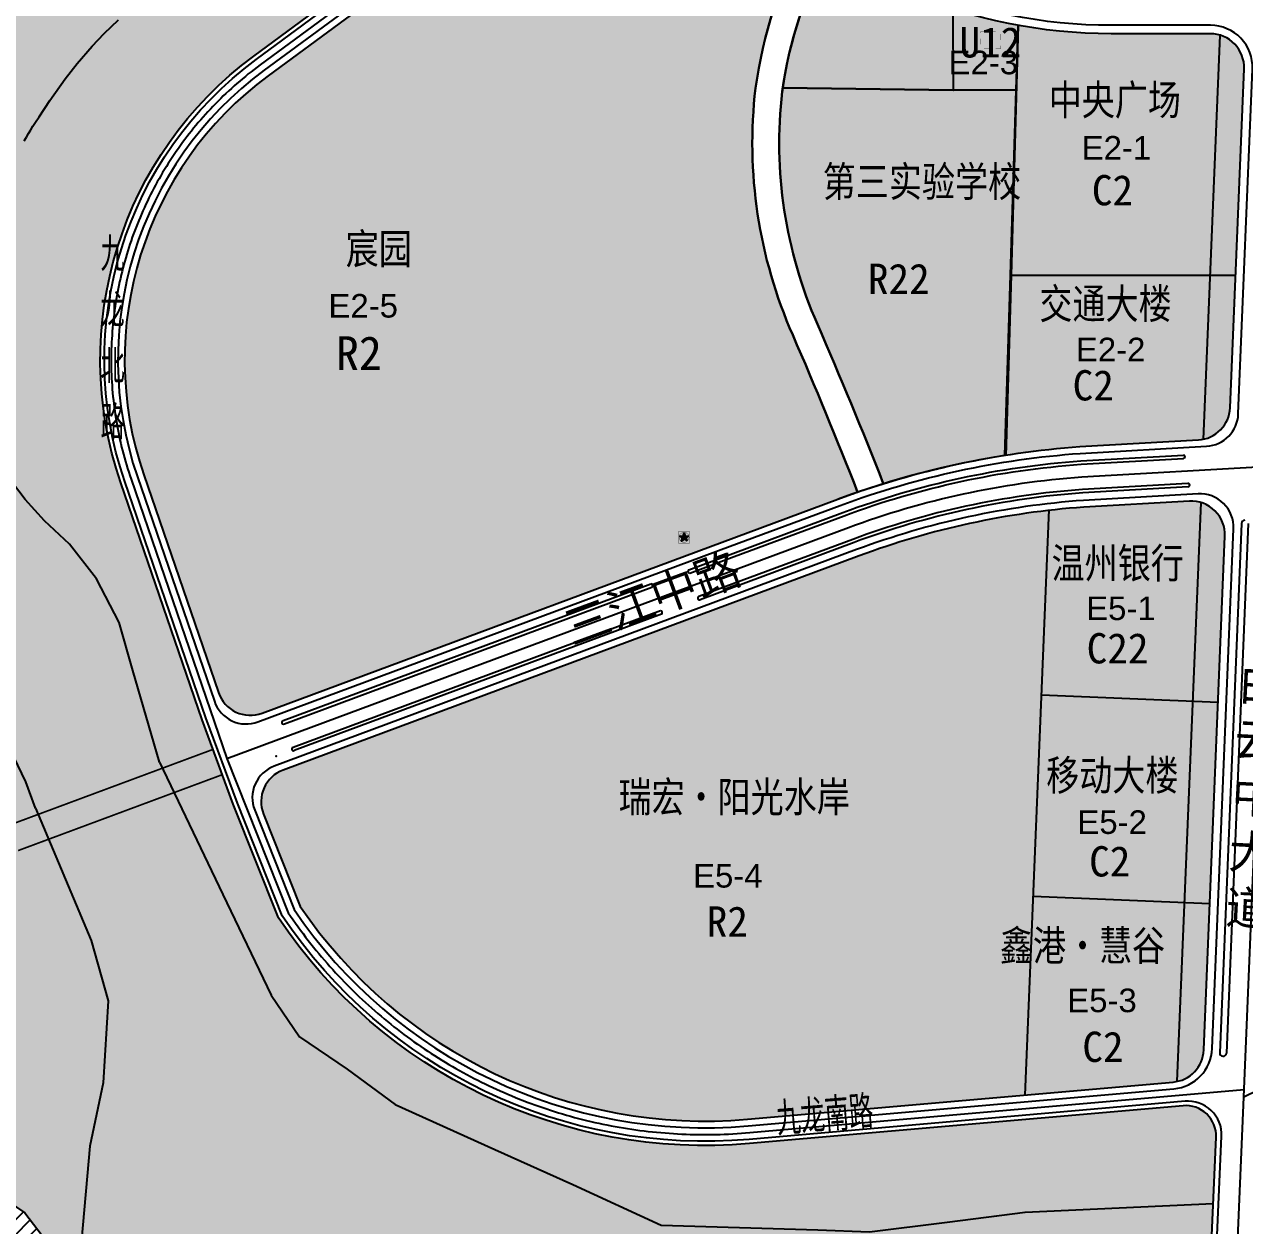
# Model space of a CAD drawing. Extents: x 2442 to 11417, y 1140 to 9206.
# Drawn here: x 7047 to 7772, y 5862 to 6576 of the extents above; entities that cross this region are included whole.
import ezdxf

# ---------------------------------------------------------------- set-up
doc = ezdxf.new("R2010")
doc.units = 0
doc.header["$LTSCALE"] = 1000
doc.header["$MEASUREMENT"] = 0
for name, pattern in [('ACAD_ISO02W100', [15, 12, -3]), ('CENTER', [50.800000000000004, 31.75, -6.35, 6.35, -6.35]), ('CENTER2', [28.575000000000003, 19.05, -3.175, 3.175, -3.175])]:
    doc.linetypes.add(name, pattern=pattern)
for name, color, linetype in [('0-保留内容', 80, 'Continuous'), ('01-R2-R2二类居住', 2, 'Continuous'), ('02-C2-商业金融业', 10, 'Continuous'), ('02-C62-高校，中专', 30, 'Continuous'), ('07-U12-供电', 151, 'Continuous'), ('08-G11-公园', 3, 'Continuous'), ('08-G12-街头绿地', 80, 'Continuous'), ('08-G22-防护绿地', 104, 'Continuous'), ('11-E1-水域', 130, 'Continuous'), ('14-z地块编号', 217, 'Continuous'), ('a-dlcenter', 1, 'CENTER'), ('road-name', 2, 'Continuous'), ('基层360', 220, 'Continuous'), ('开关站', 151, 'Continuous'), ('用地名称', 7, 'Continuous'), ('用地性质代码', 7, 'Continuous'), ('用地线', 5, 'Continuous'), ('蓝线', 5, 'Continuous'), ('道路', 7, 'Continuous'), ('道路红线', 12, 'Continuous'), ('道路绿化', 84, 'Continuous')]:
    doc.layers.add(name, color=color, linetype=linetype)
doc.styles.add('HZ', font='', dxfattribs={"width": 0.8})
doc.styles.get("Standard").update_dxf_attribs({"font": 'gbenor.shx', "bigfont": 'gbcbig.shx'})
doc.styles.add('xtx', font='')
doc.styles.get('HZ').set_extended_font_data('SimSun')
doc.styles.get('xtx').set_extended_font_data('SimSun')

# ---------------------------------------------------------------- blocks, each defined once
blk = doc.blocks.new('A$C29EE2744')
at = {"layer": '基层360'}
blk.add_hatch(color=6, dxfattribs=at).paths.add_polyline_path([(0.1244244240289585, -1.012749159396046), (1.582428980508822, -1.940010483995431), (1.006172584609132, -0.3753947184089359), (2.432871077565479, 0.6558664285909597), (0.6247327341763333, 0.6602671978395644), (-0.03829507109988173, 2.460479332446701), (-0.6270691832695126, 0.6633139171969358), (-2.518216268036511, 0.6679167191829745), (-0.9519091588379784, -0.3282228323299226), (-1.579725708340292, -2.244560806699448)])
blk.add_hatch(color=6, dxfattribs=at).paths.add_polyline_path([(0.1244244240289585, -1.012749159396046), (1.582428980508822, -1.940010483995431), (1.006172584609132, -0.3753947184089359), (2.432871077565479, 0.6558664285909597), (0.6247327341763333, 0.6602671978395644), (-0.03829507109988173, 2.460479332446701), (-0.6270691832695126, 0.6633139171969358), (-2.518216268036511, 0.6679167191829745), (-0.9519091588379784, -0.3282228323299226), (-1.579725708340292, -2.244560806699448)])
at = {"layer": '基层360', "color": 6, "const_width": 0.2}
blk.add_lwpolyline([(2.964210948098454, 3.557278931453473), (-3.039993972161782, 3.557278931453473, 0.4142135623731019), (-3.316917049109933, 3.280355854272491), (-3.316917049109933, -3.246373871028775, 0.414213562373095), (-3.039993972161782, -3.523296948209756), (2.964210948098454, -3.523296948209756, 0.414213562373095), (3.241134025046605, -3.246373871028775), (3.241134025046605, 3.280355854272491, 0.414213562373095)], format="xyb", close=True, dxfattribs=at)
blk.add_lwpolyline([(2.500019432983364, -1.488749143354946, 2683.920581125971), (2.497773102025505, -1.492530464813465)], format="xyb", dxfattribs=at)
at = {"layer": '基层360', "color": 6}
blk.add_lwpolyline([(0.624732734059918, 0.6602671978395644), (2.43287107779831, 0.6558664285909597), (1.006172584492716, -0.3753947184089359), (1.582428980508822, -1.940010483995431), (0.1244244240289585, -1.012749159396046), (-1.579725708340292, -2.244560806699448), (-0.9519091588379784, -0.3282228323299226), (-2.518216268036511, 0.6679167191829745), (-0.6270691831530972, 0.6633139171969358), (-0.03829507098346641, 2.460479332446701)], close=True, dxfattribs=at)
blk.add_lwpolyline([(0.624732734059918, 0.6602671978395644), (2.43287107779831, 0.6558664285909597), (1.006172584492716, -0.3753947184089359), (1.582428980508822, -1.940010483995431), (0.1244244240289585, -1.012749159396046), (-1.579725708340292, -2.244560806699448), (-0.9519091588379784, -0.3282228323299226), (-2.518216268036511, 0.6679167191829745), (-0.6270691831530972, 0.6633139171969358), (-0.03829507098346641, 2.460479332446701)], close=True, dxfattribs=at)

msp = doc.modelspace()

# ---------------------------------------------------------------- hatches: boundary and pattern name
at = {"layer": '01-R2-R2二类居住', "linetype": 'Continuous'}
h = msp.add_hatch(color=256, dxfattribs=at)
edge = h.paths.add_edge_path()
edge.add_arc((7754.244345272325, 6499.506996320473), 275.3609354172711, 152.0481112212604, 172.0363578544386, ccw=False)
edge.add_arc((7692.947413102769, 6882.036076852738), 311.9999999977521, 225.0224529371831, 234.3280469414275, ccw=False)
edge.add_line((7472.416569313821, 6661.332323064245), (7429.301501186778, 6704.413612760784))
edge.add_arc((7418.699056773772, 6693.802855367032), 14.99999999999863, 45.02245293717998, 126.434107660431)
edge.add_line((7409.790587862125, 6705.870961334836), (7283.394848552307, 6612.567793695284))
edge.add_line((7283.394848552307, 6612.567793695284), (7191.992647177911, 6545.096255777728))
edge.add_arc((7316.711211940976, 6376.142772228435), 210.0000000000003, 126.4341076604273, 198.9448441090267)
edge.add_line((7118.086587228939, 6307.964634544845), (7162.495162733777, 6178.588313288158))
edge.add_arc((7181.411793658732, 6185.081469258022), 19.99999999999864, 198.944844109024, 290.3936752747348)
edge.add_line((7188.381165282506, 6166.335060023993), (7530.494063906644, 6293.522720233035))
edge.add_arc((7711.000788980803, 5807.990721014016), 518.0000000604393, 109.0138211518418, 110.3936752744207, ccw=False)
edge.add_arc((4999.578346172115, 5301.570159924124), 2730.833497950818, 21.3941578303452, 23.51300490805835)
edge.add_arc((7762.226665811058, 6505.057946108801), 282.5743866153848, 173.3753933237496, 203.7934635946563, ccw=False)
msp.add_hatch(color=256, dxfattribs=at).paths.add_polyline_path([(7655.978780982226, 6286.839944353231, 0.06045695858365201), (7543.038932829483, 6259.779183611801), (7200.820837910152, 6132.552414469118, 0.4207855894453433), (7189.204501049673, 6106.418756752842), (7211.013756204965, 6051.548467828748, 0.2720663031157224), (7476.811475634153, 5925.076066085352), (7641.707570705077, 5939.484030456631)])
at = {"layer": '02-C2-商业金融业'}
for points in [[(7633.390666298061, 6426.487371599044), (7751.792160672693, 6426.487371599044), (7757.654701382889, 6569.179417094783, 0.07356789986452028), (7751.86397392959, 6570.036076854334), (7692.947413104422, 6570.036076854334, -0.04455469981227948), (7637.673198805895, 6574.97132597322)], [(7633.39066624448, 6426.487371599044), (7630.309792917828, 6319.667340780746, -0.02137289968000356), (7674.28855231785, 6324.688129309754), (7744.727767440912, 6328.699414814759, 0.03870249540339028), (7747.791517607816, 6329.113217551283), (7751.792160672694, 6426.487371599045)], [(7746.246528108531, 6291.508751702672, 0.08788214195837214), (7739.318707600721, 6292.333060782666), (7676.592309979954, 6288.760995291652, 0.01073923136753412), (7655.978780982226, 6286.839944353231), (7651.467653710493, 6177.040795875553), (7741.388938900799, 6173.276849445102)], [(7741.388938900799, 6173.276849445101), (7651.467653710493, 6177.040795875552), (7646.559225882028, 6057.57150062722), (7736.480511072333, 6053.807554196766)], [(7736.480511072336, 6053.807554196765), (7646.559225882028, 6057.571500627218), (7641.707570705076, 5939.484030456632), (7729.654472151045, 5947.168480607213, 0.03112589841143133), (7732.114427815375, 5947.538722722948)]]:
    msp.add_hatch(color=256, dxfattribs=at).paths.add_polyline_path(points)
at = {"layer": '02-C62-高校，中专', "linetype": 'Continuous'}
h = msp.add_hatch(color=256, dxfattribs=at)
edge = h.paths.add_edge_path()
edge.add_arc((7754.244345272665, 6499.506996320252), 259.3609354172713, 152.4348241586699, 171.4890905505351)
edge.add_line((7497.739569853184, 6537.891824150054), (7599.067061340392, 6536.431324718654))
edge.add_line((7599.067061340392, 6536.431324718654), (7599.098500503952, 6536.431324718654))
edge.add_line((7599.098500503952, 6536.431324718654), (7599.037626434861, 6584.504646636039))
edge.add_arc((7692.947413104764, 6882.036076854115), 312.0000000000007, 237.2852317973743, 252.4827508873617, ccw=False)
edge = h.paths.add_edge_path()
edge.add_arc((7754.244345272666, 6499.506996320231), 259.3609354172753, 171.4890905505305, 171.9950694376187)
edge.add_arc((7762.226665811389, 6505.057946108634), 266.57438661539, 173.4155961026921, 203.8017453551075)
edge.add_arc((4999.57834617254, 5301.570159923808), 2746.833497950778, 21.375103980145695, 23.513834824797925, ccw=False)
edge.add_arc((7711.031535146303, 5807.71347565071), 518.2736482474853, 99.0199788580818, 107.23529299039299, ccw=False)
edge.add_line((7629.777183747943, 6319.578013244974), (7633.13100000034, 6426.50899999978))
edge.add_line((7633.13100000034, 6426.50899999978), (7636.371521138477, 6536.431324718654))
edge.add_line((7636.371521138477, 6536.431324718654), (7599.067061340392, 6536.431324718654))
edge.add_line((7599.067061340392, 6536.431324718654), (7497.739569853184, 6537.891824150054))
at = {"layer": '07-U12-供电'}
msp.add_hatch(color=256, dxfattribs=at).paths.add_polyline_path([(7637.673198805895, 6574.97132597322, -0.03191899881944971), (7599.03762643452, 6584.504646636258), (7599.098487818728, 6536.441342193969), (7636.402947616817, 6536.44134219397)])
at = {"layer": '08-G11-公园'}
msp.add_hatch(color=256, dxfattribs=at).paths.add_polyline_path([(7326.760100319411, 6662.601991176115), (7305.9736728589, 6690.760905100996), (7389.832371323309, 6752.663958507575, 0.1357236162791672), (7451.845413150708, 6831.730610696327), (7484.146198510205, 6818.252507522672, 0.05986107638331212), (7498.663538159305, 6869.56305949426), (7427.533442655729, 6872.540617378812), (7425.99733376586, 6865.033241698696), (7421.861471934859, 6849.658565581475), (7417.012996426456, 6835.675127657297), (7413.073485640558, 6827.009103220629), (7409.272428105798, 6819.358317512651), (7404.706537302785, 6810.908858192842), (7400.361241628282, 6803.535826711855), (7396.054450709587, 6796.773953866355), (7392.115761678869, 6790.953960061617), (7388.645918824096, 6786.071386613631), (7382.210214833731, 6777.661341056767), (7378.272532066037, 6772.882149792318), (7375.156028098538, 6769.213532563788), (7369.633967968818, 6763.088544826678), (7362.46221231865, 6755.695776611892), (7353.45289235983, 6747.231271084455), (7344.942095837368, 6739.897252159206), (7332.504551685793, 6730.317294115946), (7314.25480041212, 6718.498352977341), (7289.324542685424, 6702.35296862533), (7258.090125127253, 6682.152874573769), (7240.418088953157, 6670.680071318845), (7226.010703018521, 6661.377533804479), (7209.497305781009, 6650.655090660744), (7198.399999273326, 6643.468230388206), (7181.496274810799, 6632.549009025393), (7165.461389198279, 6622.164463703264), (7150.09106184246, 6612.210300954667), (7144.230179147083, 6608.80219686501), (7130.299094307231, 6599.882774160092), (7118.243398991773, 6591.053400343017), (7103.045254253392, 6578.214709084239), (7094.625280818619, 6570.143944258252), (7087.447524301567, 6562.632761728141), (7078.463850692967, 6552.281200778933), (7071.405126437046, 6543.274612524922), (7062.328174391001, 6530.363818739288), (7055.850710159187, 6520.701537302594), (7053.749344745605, 6517.424075632121), (7052.255502527229, 6515.047325426503), (7050.915552597086, 6512.880979272157), (7049.599040803619, 6510.719697754249), (7048.308583631022, 6508.56853501242), (7047.058996777717, 6506.453641587599), (7046.17797887652, 6504.943115656469), (7045.453690472316, 6503.688956329357), (7044.725660231407, 6502.416840897909), (7043.862783445628, 6500.893872086331), (7043.289370971943, 6499.872475050202), (7042.643368562591, 6498.712669350844), (7042.07491868644, 6497.683974302699), (7041.663886652554, 6496.935334773607), (7041.085645521852, 6495.875194759274), (7040.368797503763, 6494.549452217428), (7039.294554605314, 6492.538345196434), (7038.546559329325, 6491.120253539578), (7037.571449675716, 6489.249016573445), (7036.142744346993, 6486.459535278981), (7034.151001531362, 6482.470969734242), (7029.865641483212, 6473.455768559155), (7027.430709261945, 6468.037289847271), (7025.439151223222, 6463.424871103097), (7022.17604976089, 6455.631788835631), (7018.927132599794, 6446.728618982742), (7016.325552418948, 6438.091477202652), (7014.005631832629, 6428.338627044503), (7012.436748457962, 6419.436054632239), (7011.385343607483, 6410.639247086354), (7010.86380891167, 6402.92989333024), (7010.811102268736, 6390.202291110186), (7011.496414584826, 6379.993633035159), (7012.620776443682, 6371.145225634981), (7013.880006106255, 6364.076551661382), (7015.183212741643, 6358.17350459912), (7017.337305966838, 6350.134813981847), (7023.087385848996, 6333.927634426311), (7029.372364245144, 6320.577525832677), (7039.996174103924, 6303.206595470254), (7047.548993695531, 6293.285676346903), (7059.17427649116, 6280.621468194493), (7073.850235164774, 6266.808267128186), (7090.069876443138, 6246.235555177721), (7103.539128620414, 6220.224499622222), (7111.636028345582, 6191.623710554869), (7127.339141082622, 6137.240222674121), (7165.042932478294, 6058.594103249242), (7193.696883847375, 5998.72760700206), (7210.62875201783, 5974.000147951794), (7238.900272461413, 5954.739011757393), (7267.455738954634, 5933.934905483648), (7326.58442054108, 5907.032206419025), (7373.047609099515, 5886.346244364621), (7425.533342611287, 5862.075826051382), (7518.646049750711, 5859.395349136523), (7549.266294125659, 5858.171484246378), (7595.503347955353, 5864.027990445867), (7641.740401785055, 5869.884496645357), (7753.482462872785, 5875.018086054501), (7755.208182002215, 5914.418538873972, 0.4531020836073493), (7735.658623944639, 5933.137854109587), (7478.073619112948, 5910.631101778061, -0.2734745307605246), (7198.115539511125, 6044.742482530924), (7171.256486716717, 6112.31764622002), (7152.759436806371, 6162.28917211004), (7104.372029808398, 6303.257096466699, -0.3273852636235561), (7183.381127230034, 6556.76209154663)])
h = msp.add_hatch(color=256, dxfattribs=at)
edge = h.paths.add_edge_path()
edge.add_arc((6630.620069156099, 6398.389981883951), 164.9999999999995, 345.6092602300236, 377.1567752670582)
edge.add_line((6788.277763282421, 6447.062884846184), (6802.01772155563, 6449.9267370522))
edge.add_line((6802.01772155563, 6449.9267370522), (6814.904538974329, 6445.326124765093))
edge.add_line((6814.904538974329, 6445.326124765093), (6814.143507777563, 6424.715274308997))
edge.add_line((6814.143507777563, 6424.715274308997), (6823.965054570599, 6382.545258885225))
edge.add_line((6823.965054570599, 6382.545258885225), (6841.212089294051, 6342.829870151421))
edge.add_line((6841.212089294051, 6342.829870151421), (6864.687870366831, 6315.103029037891))
edge.add_line((6864.687870366831, 6315.103029037891), (6917.875689644629, 6281.682774569766))
edge.add_line((6917.875689644629, 6281.682774569766), (6940.550528095691, 6260.001184215691))
edge.add_line((6940.550528095691, 6260.001184215691), (6979.890185569217, 6243.915941152999))
edge.add_line((6979.890185569217, 6243.915941152999), (6998.486214888448, 6224.105310963911))
edge.add_line((6998.486214888448, 6224.105310963911), (7011.726123718703, 6200.378044801572))
edge.add_line((7011.726123718703, 6200.378044801572), (7031.184750434015, 6160.153573098147))
edge.add_line((7031.184750434015, 6160.153573098147), (7047.960995492956, 6125.474060723336))
edge.add_line((7047.960995492956, 6125.474060723336), (7053.756739286072, 6109.884508202999))
edge.add_line((7053.756739286072, 6109.884508202999), (7086.901540930905, 6031.25558754665))
edge.add_line((7086.901540930905, 6031.25558754665), (7096.983862198845, 5995.407472070594))
edge.add_line((7096.983862198845, 5995.407472070594), (7094.001464770526, 5946.740613465088))
edge.add_line((7094.001464770526, 5946.740613465088), (7086.048443693596, 5908.998943072551))
edge.add_line((7086.048443693596, 5908.998943072551), (7081.077820044986, 5853.379658634454))
edge.add_line((7081.077820044986, 5853.379658634454), (7084.060178741376, 5834.508843808607))
edge.add_line((7084.060178741376, 5834.508843808607), (7092.013238550237, 5820.604012513868))
edge.add_line((7092.013238550237, 5820.604012513868), (7087.475886977488, 5817.133312590416))
edge.add_line((7087.475886977488, 5817.133312590416), (7047.414998856453, 5869.506130100055))
edge.add_line((7047.414998856453, 5869.506130100055), (6996.517360467487, 5903.990259254118))
edge.add_line((6996.517360467487, 5903.990259254118), (6963.698761703309, 6002.791751446499))
edge.add_line((6963.698761703309, 6002.791751446499), (6939.376334968461, 6032.818727426716))
edge.add_line((6939.376334968461, 6032.818727426716), (6919.813233763208, 6123.185866842522))
edge.add_line((6919.813233763208, 6123.185866842522), (6863.046918702174, 6215.605612229557))
edge.add_line((6863.046918702174, 6215.605612229557), (6862.502015692112, 6250.539549360293))
edge.add_line((6862.502015692112, 6250.539549360293), (6849.692702833438, 6272.316081290593))
edge.add_line((6849.692702833438, 6272.316081290593), (6825.717698369193, 6310.14806067847))
edge.add_line((6825.717698369193, 6310.14806067847), (6832.597779972454, 6328.068291260143))
edge.add_line((6832.597779972454, 6328.068291260143), (6818.314156034551, 6345.683797263585))
edge.add_line((6818.314156034551, 6345.683797263585), (6790.442920604492, 6357.381980775572))
at = {"layer": '08-G12-街头绿地'}
for points in [[(7771.847115278435, 6549.215064167416, 0.3419987131163984), (7757.654701382889, 6569.179417094783), (7751.792160672695, 6426.487371599045), (7766.804815327899, 6426.487371599044)], [(7766.8048153279, 6426.487371599044), (7751.792160672695, 6426.487371599045), (7747.791517607816, 6329.113217551283, 0.3419987131174828), (7763.573815735162, 6347.846051448309)], [(7741.388938900801, 6173.276849445102), (7756.375819765748, 6172.64952504003), (7760.43894200416, 6271.544398775279, 0.341998713117617), (7746.246528108531, 6291.508751702672)], [(7756.375819765745, 6172.649525040031), (7741.388938900801, 6173.276849445102), (7736.480511072336, 6053.807554196766), (7751.467391937316, 6053.180229791692)], [(7732.114427815375, 5947.538722722948, 0.3419987131191324), (7747.896725942837, 5966.271556619999), (7751.467391937316, 6053.180229791692), (7736.480511072336, 6053.807554196765)]]:
    msp.add_hatch(color=256, dxfattribs=at).paths.add_polyline_path(points)
at = {"layer": '08-G22-防护绿地'}
h = msp.add_hatch(dxfattribs=at)
h.set_pattern_fill('ANSI31', color=256, scale=2, style=0)
h.set_pattern_definition([(45, (0, 0), (-4.490128060534576, 4.490128060534577), [])])
h.paths.add_polyline_path([(6863.046918702175, 6215.605612229556), (6862.50201569211, 6250.539549360292), (6849.692702833429, 6272.316081290617), (6825.717698369191, 6310.148060678468), (6832.597779972456, 6328.068291260145), (6818.314156034549, 6345.683797263584), (6787.457007469373, 6358.635235583495, -0.0828863950791581), (6765.793452167676, 6257.198498241362, 0.147941962389365), (6752.267347353256, 6092.712102379538), (6803.433192567622, 6093.641934528508), (6820.605259099987, 6066.7522840363), (6850.656325896728, 6055.595942020809), (6862.390568786853, 6067.896525651608), (6877.598394643975, 6060.983213820085), (6887.824993859069, 6040.957282566464), (6908.271728721709, 6047.343231901151), (6919.512622722433, 6015.199513309164), (6931.710565919083, 6000.868201580448), (6939.560800333026, 6000.658954073957), (6948.881860352942, 5981.066267887264), (6950.241459653228, 5952.691915968388), (6941.030522941121, 5937.103759558886), (6945.670526160634, 5921.481090220543), (6949.831607702938, 5891.71153976288), (6959.27507842699, 5873.439354216061), (6978.501213781517, 5863.528856142804), (6989.109670860837, 5849.880922379147), (7009.752849644963, 5843.668828661725), (7025.068747233852, 5847.995112874594), (7036.500173087455, 5845.443724352778), (7041.802283871192, 5833.77725570424), (7039.570875050738, 5820.997281586338), (7046.929150352595, 5816.166281840284), (7057.544600438446, 5813.560109365764), (7068.077016844281, 5808.368584790823), (7076.166712096825, 5800.84932591061), (7088.580975236665, 5782.367947792322), (7090.763697730934, 5776.503427971879), (7099.204058067801, 5766.625121822698), (7122.589554287955, 5757.892883878373), (7132.160443326499, 5756.527501323872), (7146.317332808591, 5756.699365546518), (7164.04433963169, 5763.407948277275), (7179.825415544251, 5766.159904571787), (7193.081067522884, 5761.11288657753), (7219.170254193486, 5757.880331225382), (7228.904320737604, 5753.292006947937), (7272.496318883379, 5759.787345649216), (7290.704188659841, 5762.707540454778), (7329.224734937341, 5740.219050613179), (7312.825186056465, 5712.295852579065), (7345.320937342722, 5684.071693015855), (7377.306530051951, 5670.332924189978), (7397.002696920816, 5667.528903226446), (7428.884197238159, 5656.008781481901), (7443.227080658829, 5641.665898061228), (7453.030104009505, 5601.967992376297, 0.01399678453520703), (7460.147671928074, 5604.969891443492), (7467.778425302807, 5643.700130322579), (7495.160323114762, 5651.845646660883), (7569.156622996332, 5658.036238526109), (7605.349213002193, 5673.546743135458), (7624.939777338507, 5667.073708944272), (7653.796676448647, 5666.904500503237), (7678.406308590202, 5658.651376075002), (7681.968234522592, 5651.369208756964), (7691.085174343411, 5650.749755355465), (7699.492555330523, 5651.641011401753), (7713.887015800909, 5647.566706224979), (7724.714705364815, 5640.818641716083), (7743.461342100082, 5646.222629441711), (7744.80316590158, 5676.858243593177), (7722.643008588218, 5675.73833745119), (7702.130774574256, 5670.632920676153), (7685.786059962589, 5675.913464026473), (7662.67232241368, 5676.243496885025), (7638.866163800747, 5683.859232970692), (7610.276049475744, 5683.696149622469), (7596.25527035269, 5683.393206310072), (7567.949833504232, 5672.278489266904), (7502.626939945953, 5672.278489266904), (7415.182550551348, 5681.34088670559), (7358.08917456051, 5704.801067252049), (7332.698229664511, 5766.376691910323), (7278.223569167856, 5789.102075309253), (7231.268442262344, 5774.447429762917), (7135.963469698708, 5777.178840358445), (7108.635881134296, 5789.470208638964), (7047.414998856452, 5869.506130100053), (6996.517360467489, 5903.990259254115), (6963.69876170331, 6002.791751446497), (6939.376334968462, 6032.818727426717), (6919.813233763207, 6123.185866842525)])
at = {"layer": '11-E1-水域'}
msp.add_hatch(color=256, dxfattribs=at).paths.add_polyline_path([(7198.399999273392, 6643.468230388205), (7181.496274810889, 6632.549009025277), (7165.461389198279, 6622.164463703264), (7150.091061842468, 6612.210300954669), (7144.230179147095, 6608.80219686502), (7130.299094307235, 6599.882774160087), (7118.243398991765, 6591.053400343011), (7103.045254253394, 6578.214709084244), (7094.625280818635, 6570.143944258264), (7087.447524301553, 6562.632761728123), (7078.463850692952, 6552.281200778917), (7071.405126437056, 6543.27461252493), (7062.32817439097, 6530.363818739249), (7055.850710159182, 6520.701537302574), (7053.749344745691, 6517.424075632243), (7052.255502527189, 6515.047325426431), (7050.915552597071, 6512.880979272149), (7049.59904080354, 6510.719697754181), (7048.308583631099, 6508.568535012434), (7047.058996777607, 6506.453641587484), (7046.177978876724, 6504.943115656783), (7045.453690472572, 6503.688956329771), (7044.725660231412, 6502.416840897873), (7043.862783445615, 6500.893872086304), (7043.289370971838, 6499.872475050091), (7042.643368562703, 6498.712669350854), (7042.074918686525, 6497.683974302906), (7041.663886652587, 6496.935334773627), (7041.085645521739, 6495.875194759126), (7040.368797503814, 6494.549452217349), (7039.294554605333, 6492.538345196422), (7038.546559329423, 6491.120253539726), (7037.571449675714, 6489.249016573447), (7036.142744346971, 6486.459535278997), (7034.151001531361, 6482.470969734267), (7029.865641483206, 6473.455768559144), (7027.430709261967, 6468.037289847273), (7025.439151223233, 6463.424871103152), (7022.176049760892, 6455.631788835612), (7018.927132599791, 6446.728618982729), (7016.325552418946, 6438.091477202651), (7014.005631832632, 6428.338627044516), (7012.43674845796, 6419.436054632237), (7011.385343607486, 6410.639247086372), (7010.863808911669, 6402.929893330235), (7010.811102268737, 6390.202291110181), (7011.496414584823, 6379.993633035167), (7012.620776443686, 6371.145225634974), (7013.880006106257, 6364.076551661366), (7015.183212741649, 6358.173504599078), (7017.337305966839, 6350.134813981849), (7023.087385848994, 6333.927634426317), (7029.372364245144, 6320.577525832666), (7039.996174103928, 6303.206595470255), (7047.548993695551, 6293.285676346897), (7059.174276491162, 6280.621468194491), (7073.850235164771, 6266.808267128185), (7090.069876443141, 6246.23555517772), (7103.539128620415, 6220.224499622214), (7111.636028345569, 6191.623710554684), (7127.339141082623, 6137.240222674127), (7165.042932478294, 6058.594103249242), (7193.696883847382, 5998.727607002048), (7210.628752017833, 5974.00014795179), (7238.90027246138, 5954.739011757394), (7267.455738954633, 5933.934905483645), (7326.584420540796, 5907.03220641914), (7373.047609099584, 5886.346244364619), (7425.533342611286, 5862.075826051382), (7518.64604975062, 5859.395349136522), (7549.26629412566, 5858.171484246378), (7595.503347955353, 5864.027990445867), (7641.740401785039, 5869.884496645356), (7753.482462872786, 5875.018086054501), (7748.722748123279, 5766.347495792088), (7738.866389630067, 5762.169107460156), (7663.016398068542, 5728.499230818488), (7590.079650957418, 5714.701493775084), (7501.715502522255, 5720.097727546909), (7443.090522576433, 5749.387567047786), (7291.247230111505, 5794.554060566822), (7184.526121395445, 5785.286838040704), (7143.707933648173, 5786.835165612978), (7125.813626542098, 5792.794370294824), (7092.013238550237, 5820.604012513867), (7084.060178741376, 5834.508843808603), (7081.077820044986, 5853.379658634449), (7086.048443693595, 5908.99894307254), (7094.001464770524, 5946.740613465084), (7096.983862198846, 5995.407472070595), (7086.901540930904, 6031.255587546653), (7053.756739286055, 6109.884508203042), (7047.96099549296, 6125.474060723349), (7031.184750434015, 6160.153573098147), (7011.726123718704, 6200.378044801547), (6998.486214888445, 6224.105310963912), (6979.890185569215, 6243.915941153), (6940.550528095695, 6260.001184215689), (6917.87568964462, 6281.682774569772), (6864.687870366826, 6315.10302903789), (6841.212089294053, 6342.829870151424), (6823.965054570603, 6382.545258885222), (6814.143507777564, 6424.715274308996), (6815.395823166415, 6458.631472900065), (6822.914935765763, 6474.50309113166), (6826.382607715578, 6479.298287236396), (6830.565953766502, 6484.051446142475), (6836.568226780172, 6489.858914849458), (6843.56337432028, 6495.719628283248), (6850.136022248163, 6500.188266755144), (6856.681533298068, 6503.819155294432), (6870.859316574157, 6510.996136789054), (6888.727036228888, 6520.934872853937), (6907.867083588579, 6532.027995981632), (6927.757454231421, 6544.061283388168), (6935.742232984312, 6547.825338717817), (6943.48495367518, 6551.47528694862), (6969.125640781637, 6563.817015755315), (7019.797426001322, 6591.243785032841), (7051.768386692042, 6608.545300350288), (7077.260873065782, 6622.34089695078), (7101.662004524105, 6635.545902600414), (7122.068084408911, 6649.006036682197), (7132.363513269738, 6655.797044738549), (7144.979337354878, 6664.118622973845), (7163.009521339302, 6676.011577858896), (7175.818757444603, 6684.460733352557), (7186.796299120169, 6691.648211705239), (7200.518282095602, 6700.284351410077), (7212.030925168822, 6707.530014500091), (7226.479297309457, 6716.623318327772), (7241.238563806094, 6725.91228305096), (7254.791093694244, 6734.44177486548), (7270.116765026933, 6744.087225566817), (7282.713286635607, 6752.156431568123), (7291.551640949907, 6759.847986824265), (7299.265775894224, 6768.862960651539), (7306.025146686865, 6778.951813733855), (7312.416424892109, 6787.550094949389), (7323.404711313766, 6799.871792383989), (7343.966317635033, 6819.316816124615), (7348.539515233962, 6830.895070671751), (7350.680924549088, 6853.593452300923), (7352.815085261109, 6869.13266292869), (7351.591507694524, 6889.46630749544), (7355.218412972139, 6906.012180301657), (7362.311948617015, 6945.30403936249), (7363.620488133529, 6955.286122613804), (7432.255532132223, 6952.41300941231), (7431.836117436291, 6942.393722287089), (7432.310221168887, 6934.862495818602), (7432.503486044712, 6929.761222564419), (7432.59866759229, 6923.843840634465), (7432.613845146298, 6918.88439565944), (7432.461590428224, 6914.332444905236), (7432.148282715767, 6907.602900565745), (7431.878062278609, 6903.619186729059), (7430.715907654716, 6892.049947773146), (7428.700709986286, 6878.245365543083), (7425.997333765858, 6865.033241698695), (7421.861471934866, 6849.658565581492), (7417.012996426458, 6835.6751276573), (7413.073485640567, 6827.00910322065), (7409.272428105784, 6819.358317512646), (7404.706537302796, 6810.908858192857), (7400.361241628285, 6803.535826711865), (7396.054450709585, 6796.773953866365), (7392.115761678868, 6790.95396006161), (7388.645918824091, 6786.071386613622), (7382.210214833727, 6777.661341056755), (7378.272532066039, 6772.882149792315), (7375.156028098514, 6769.213532563773), (7369.63396796883, 6763.088544826689), (7362.462212318649, 6755.695776611891), (7353.452892359848, 6747.23127108447), (7344.942095837368, 6739.897252159204), (7332.504551685789, 6730.317294115942), (7314.25480041212, 6718.498352977341), (7289.324542685424, 6702.35296862533), (7258.090125127353, 6682.152874573711), (7240.418088953364, 6670.680071319136), (7226.010703018614, 6661.377533804482), (7209.497305780372, 6650.655090660206)])
at = {"layer": '开关站'}
h = msp.add_hatch(color=256, dxfattribs=at)
h.paths.add_polyline_path([(7615.401011710599, 6571.363410445041), (7627.396023753712, 6571.017453676694), (7627.107726446757, 6561.021610307432), (7615.112714403643, 6561.36756707578)])
h.paths.add_polyline_path([(8791.937100860543, 6421.761738294718), (8801.751813434092, 6419.84564406461), (8800.234679649371, 6412.074506404113), (8790.407438681357, 6413.926427072841)])
h.paths.add_polyline_path([(8219.505792073038, 6473.255715144332), (8229.505792073036, 6473.255715144332), (8229.505792073036, 6465.255715144332), (8219.505792073038, 6465.255715144332)])
h.paths.add_polyline_path([(7628.662348355525, 7354.733866955498), (7640.60798208756, 7355.874846683644), (7641.558798527682, 7345.920151906948), (7629.613164795647, 7344.7791721788)])
h.paths.add_polyline_path([(7850.218137593484, 7613.408920982561), (7861.919274420949, 7616.07038758107), (7863.5826912743, 7608.75717605588), (7851.881554446831, 7606.095709457371)])

# ---------------------------------------------------------------- linework, layer by layer
at = {"layer": '0-保留内容', "color": 84, "linetype": 'ACAD_ISO02W100', "ltscale": 3, "const_width": 1, "flags": 128}
for points in [[(7159.223343830716, 6144.826317288156), (7037.85230784006, 6099.704083818178)], [(7164.777494913237, 6129.821253996316), (7043.427805139081, 6084.706956430954)]]:
    msp.add_lwpolyline(points, dxfattribs=at)
at = {"layer": 'a-dlcenter', "color": 5, "linetype": 'CENTER2', "flags": 128}
msp.add_lwpolyline([(9187.2613529256, 4284.380285260916), (8744.172058941054, 4380.42365745469, -0.1374923759303288), (8409.971430195523, 4557.326268705468), (8107.761632776447, 4844.928049624389), (8066.916448434341, 4876.285102806612, -0.2434994972775193), (7754.695698531591, 5542.319801711998), (7760.476942365107, 5680.486507074251), (7771.761942365107, 5938.138000000003), (7798.216666422302, 6582.036076854334), (7812.831443208008, 6931.185443250371), (7825.282366876455, 7228.623865337679, 0.07056138934513205), (7803.076901042822, 7452.201657299328), (7729.887132158471, 7752.033828823052), (7694.203392843588, 7798.252838069543, 0.01292804160113708), (7628.914862905108, 7878.442774080836), (7520.358, 8004.951)], format="xyb", dxfattribs=at)
at = {"layer": 'a-dlcenter', "linetype": 'CENTER2', "flags": 128}
for points in [[(7510.797557066558, 6969.142698273436), (7510.797650323877, 6969.144926084812), (7510.79760935192, 6969.143947311321), (7507.681361698148, 6894.700330933604, -0.22705154891427), (7414.4791353122, 6719.275531996645), (7187.241463758413, 6551.532578960579, 0.3273852636235471), (7110.519934859007, 6305.367372156912), (7167.499369327907, 6139.368135859038)], [(7167.499369327907, 6139.368135859038), (7203.899252444429, 6047.789029228124, 0.2735001109199517), (7478.220837256347, 5917.169591791132), (7771.954880489184, 5942.834041689033)], [(8352.363141791548, 6102.269440130328), (8170.780487144091, 6102.280582290641, 0.08182682424660363), (8127.792129222244, 6095.200667448887), (8041.084172119229, 6065.837940912445, 0.03263753773954988), (7980.818885358741, 6040.940796209828), (7771.761942365107, 5938.138000000003)]]:
    msp.add_lwpolyline(points, format="xyb", dxfattribs=at)
at = {"layer": 'a-dlcenter', "color": 2, "linetype": 'CENTER2', "flags": 128}
msp.add_lwpolyline([(7167.499369327907, 6139.368135859039), (7536.766498368088, 6276.650951922429, -0.07130891313634018), (7675.439274352823, 6306.724496424908), (7787.023942365109, 6313.078882409942), (8148.411693841261, 6313.078882409942), (8355.039585240824, 6313.078882409942), (8563.452255363796, 6314.016920049527, -0.0741869110807134), (8763.98734907083, 6285.020150801181), (8853.42300449392, 6258.165334515429), (9066.382164998538, 6192.79287512017, 0.402072989643663), (9152.92935478918, 6236.401938049228), (9177.162786803423, 6305.024910750975), (9218.61715759691, 6431.816323011513)], format="xyb", dxfattribs=at)
at = {"layer": '开关站', "const_width": 0.1}
msp.add_lwpolyline([(7615.401011710599, 6571.363410445041), (7627.396023753712, 6571.017453676694), (7627.107726446757, 6561.021610307432), (7615.112714403643, 6561.36756707578), (7615.401011710599, 6571.363410445041)], dxfattribs=at)
at = {"layer": '用地线'}
for p, q in [((7637.6740211327, 6574.999837685714), (7633.39066629806, 6426.487371599043)), ((7637.6740211327, 6574.999837685714), (7633.397445871725, 6426.722432956963)), ((7747.781661525835, 6328.873324206748), (7757.654701382891, 6569.17941709485)), ((7633.390666244479, 6426.487371599044), (7630.2951268896, 6319.158840293678)), ((7633.390666244478, 6426.487371599044), (7766.8048153279, 6426.487371599044)), ((7641.707570705094, 5939.484030457061), (7655.999556599992, 6287.345615109624)), ((7732.114427815375, 5947.538722722948), (7746.246528108531, 6291.508751702672)), ((7756.375819765747, 6172.649525040031), (7651.467653710493, 6177.040795875553)), ((7646.559225882029, 6057.571500627219), (7751.467391937318, 6053.180229791692))]:
    msp.add_line(p, q, dxfattribs=at)
for points in [[(7481.538940149983, 6537.656790172266, -0.08743698748104742), (7511.006604520825, 6628.576923987536, -0.04062564154903715), (7472.416569313821, 6661.332323064245), (7429.301501186778, 6704.413612760784, 0.3709614782943541), (7409.790587862125, 6705.870961334836), (7283.394848552307, 6612.567793695284), (7191.992647177911, 6545.096255777728, 0.3273852636235351), (7118.086587228939, 6307.964634544845), (7162.495162733777, 6178.588313288158, 0.4216394602814822), (7188.381165282506, 6166.335060023993), (7530.494063906644, 6293.522720233035, -0.006020822159674667), (7542.238343204913, 6297.72864782626, 0.009245477880552437), (7503.669491647521, 6391.055877444996, -0.13350873842546)], [(7557.468812690542, 6302.714818182301, 0.009332221390983863), (7518.325130655434, 6397.475676435316, -0.133366976705865), (7497.410599831357, 6535.625163816668, -0.08555550678628168), (7524.324765114263, 6619.52816728819, -0.01290386921777599), (7511.006604520826, 6628.576923987535, 0.08743698748104835), (7481.538940149985, 6537.656790172265, 0.13350873842546), (7503.669491647521, 6391.055877444995, -0.009245477880552435), (7542.238343204914, 6297.728647826259, -0.007734964825258164)], [(7497.739569853184, 6537.891824150054, 0.00220775296829579), (7497.410599831574, 6535.625163815618, 0.1333669767037517), (7518.325130655225, 6397.475676436359, -0.009332244666651291), (7557.468905891494, 6302.714580057668, -0.03586143142770887), (7629.777183747943, 6319.578013244974), (7629.777183747943, 6319.578013244974), (7629.777183747943, 6319.578013244974), (7629.777183747943, 6319.578013244974), (7633.13100000034, 6426.50899999978), (7636.371521138477, 6536.431324718654), (7599.067061340392, 6536.431324718654)]]:
    msp.add_lwpolyline(points, format="xyb", close=True, dxfattribs=at)
for points in [[(7524.324765114603, 6619.528167287972, 0.08333201361607355), (7497.739569853184, 6537.891824150054), (7599.067061340392, 6536.431324718654), (7599.098500503952, 6536.431324718654), (7599.037626434861, 6584.504646636039, -0.06640905395500293), (7524.324765114262, 6619.52816728819)], [(7530.597687585029, 6293.753248023477, -0.0489198045529849), (7630.150085352743, 6319.642120371769), (7633.231441236538, 6426.478882409938), (7636.402947616815, 6536.441342193969), (7599.098487818729, 6536.441342193969), (7599.03762643452, 6584.504646636258, -0.1205983531034236)]]:
    msp.add_lwpolyline(points, format="xyb", dxfattribs=at)
at = {"layer": '用地线', "elevation": -3.0910071e-09}
msp.add_lwpolyline([(7636.402947616815, 6536.441342193969), (7637.673198805895, 6574.97132597322)], dxfattribs=at)
at = {"layer": '用地线', "flags": 128}
msp.add_lwpolyline([(6832.597779972455, 6328.068291260144), (6825.717698369192, 6310.148060678468), (6849.692702833463, 6272.316081290594), (6862.502015692111, 6250.539549360292), (6863.046918702175, 6215.605612229556), (6919.813233763207, 6123.185866842523), (6939.376334968461, 6032.818727426718), (6963.69876170331, 6002.791751446499), (6996.517360467487, 5903.990259254117), (7047.414998856451, 5869.506130100055), (7108.635881134296, 5789.470208638964), (7135.96346969871, 5777.178840358447), (7231.268442262348, 5774.447429762917), (7278.223569167856, 5789.102075309253), (7332.698229664513, 5766.376691910324), (7358.089174560509, 5704.801067252049), (7415.18255055135, 5681.34088670559)], dxfattribs=at)
at = {"layer": '用地线'}
msp.add_arc((7207.033771571664, 6144.994854211732), 1.00942413622266, 103.658925735988, 299.1938214734867, dxfattribs=at)
at = {"layer": '蓝线', "linetype": 'Continuous', "ltscale": 0.3}
for points in [[(7047.058996777607, 6506.453641587474), (7048.308583631079, 6508.568535012409), (7049.599040803543, 6510.719697754187), (7050.915552597092, 6512.88097927218), (7052.25550252718, 6515.04732542642), (7053.749344745656, 6517.424075632182), (7055.850710159179, 6520.701537302572), (7062.328174390974, 6530.363818739253), (7071.405126437055, 6543.274612524929), (7078.463850692956, 6552.281200778919), (7087.447524301551, 6562.632761728127), (7094.625280818636, 6570.143944258267), (7103.045254253398, 6578.214709084245)], [(7127.339141082623, 6137.240222674125), (7111.636028345572, 6191.623710554707), (7103.539128620415, 6220.224499622214), (7090.069876443142, 6246.235555177721), (7073.850235164768, 6266.808267128192), (7059.17427649117, 6280.621468194491), (7047.548993695546, 6293.285676346902), (7039.996174103925, 6303.206595470258)], [(7053.756739286057, 6109.884508203044), (7047.960995492958, 6125.474060723355), (7031.184750434015, 6160.153573098147)], [(7127.339141082623, 6137.240222674125), (7165.042932478294, 6058.594103249242), (7193.696883847382, 5998.72760700205), (7210.628752017832, 5974.000147951791), (7238.900272461353, 5954.73901175741), (7267.455738954633, 5933.934905483646), (7326.584420540767, 5907.032206419115), (7373.047609099564, 5886.346244364624), (7425.533342611287, 5862.075826051382), (7518.64604975064, 5859.395349136522), (7549.266294125662, 5858.171484246378), (7595.503347955353, 5864.027990445867), (7641.740401785044, 5869.884496645355), (7753.482462872786, 5875.018086054501)], [(7053.756739286057, 6109.884508203044), (7086.901540930903, 6031.255587546656), (7096.983862198846, 5995.407472070594), (7094.001464770525, 5946.740613465085), (7086.048443693595, 5908.99894307254), (7081.077820044986, 5853.379658634451), (7084.060178741376, 5834.508843808602), (7092.013238550237, 5820.604012513868), (7125.813626542098, 5792.794370294825), (7143.707933648169, 5786.835165612978), (7184.526121395438, 5785.286838040704), (7291.247230111505, 5794.554060566823), (7443.090522576435, 5749.387567047787), (7501.715502522255, 5720.097727546909), (7590.079650957421, 5714.701493775085), (7663.016398068543, 5728.49923081849), (7738.866389630084, 5762.169107460154), (7748.722748123278, 5766.347495792088)], [(7621.728138517474, 5867.349691025515), (7641.740401785044, 5869.884496645355), (7753.482462872786, 5875.018086054501)]]:
    msp.add_lwpolyline(points, dxfattribs=at)
at = {"layer": '道路', "flags": 128}
msp.add_lwpolyline([(7744.446816728115, 5594.449376605967), (7758.484339176573, 5914.944601756591, 0.4531020836073136), (7736.762608001488, 5935.743840907274), (7477.856008168325, 5913.121612865524, -0.2732389335197373), (7200.340374935843, 6045.91339987471), (7173.743751915261, 6112.828311876675), (7154.982162321033, 6163.514080587276), (7106.736608674016, 6304.068740962938, -0.3273852636235474), (7184.865872048641, 6554.750740551995), (7412.103543602427, 6722.49369358806, 0.2270515489142552), (7503.684861703402, 6894.867626456537), (7505.264029678733, 6932.592155445496, 0.4142134970148655), (7486.118011778771, 6953.411132847298), (7226.848153551026, 6964.264358969475, 0.4142238114395511), (7208.111043543839, 6947.032313715429), (7203.356808257181, 6833.364456025876, -0.2249161728654279), (7153.920201609939, 6739.387638594652), (7102.302496216537, 6700.629555154032), (7064.288853870748, 6672.086327385741), (7006.451776075335, 6628.658316200969, -0.1669245922032886)], format="xyb", dxfattribs=at)
for points in [[(7466.580363153049, 6265.493974788313), (7531.887938231504, 6289.773438386272, -0.07135817872249235), (7674.544074675217, 6320.696199863136), (7749.578727997331, 6324.969180712167, 0.3858078396455307), (7768.42477629158, 6344.115817345717), (7776.842900615647, 6549.009810995684, 0.426292178361852), (7751.86397392959, 6575.036076854332), (7692.947413104419, 6575.036076854334, -0.1988105236729694), (7475.950717451614, 6664.869242195443), (7433.551055155074, 6707.235686544993, 0.37096147829424), (7407.536504055539, 6709.178817977058), (7281.283280672897, 6615.980853151436), (7189.617055468188, 6548.314417369165, 0.3273852636235571), (7114.303261043999, 6306.66600335088), (7160.04372836731, 6173.409457118896, 0.4216394602802168), (7185.929730915962, 6161.156203854704)], [(7676.335873386792, 6292.752872675499, 0.07125753416498778), (7541.645058504675, 6263.528465458587), (7195.592796443323, 6134.87626409853, 0.4207855894464989), (7183.976459582767, 6108.742606382228), (7207.457053621885, 6049.667366541975, 0.2724650875158702), (7477.159653145546, 5921.091248345411), (7730.131084428706, 5943.194884985891, 0.3771392654991167), (7752.933901668445, 5967.073730001875), (7765.619889269106, 6275.845917585667, 0.4432015339959153), (7744.499654865666, 6296.634579593053)]]:
    msp.add_lwpolyline(points, format="xyb", close=True, dxfattribs=at)
at = {"layer": '道路红线', "flags": 128}
for points in [[(7741.254605279065, 5595.839905788263), (7755.208182002215, 5914.418538873968, 0.4531020836074915), (7735.658623944638, 5933.137854109587), (7478.07361911289, 5910.631101778055, -0.2734745307604124), (7198.115539511125, 6044.742482530924), (7171.256486716729, 6112.317646220029), (7152.759436806364, 6162.289172110053), (7104.372029808387, 6303.25709646673, -0.3273852636235151), (7183.381127230033, 6556.762091546629), (7410.618798783819, 6724.505044582694, 0.2270515489142836), (7501.187049206686, 6894.972186158378), (7502.630289592957, 6929.449559458986, 0.414213497014737), (7483.484271692994, 6950.268536860788), (7229.210151314658, 6960.912637738336, 0.4142238114395533), (7210.47304130747, 6943.68059248429), (7205.854624387847, 6833.25998317111, -0.2249161728654283), (7155.421311961427, 6737.388471840063), (7103.803606568024, 6698.630388399443), (7065.789964222236, 6670.087160631152), (7007.94152400179, 6626.65061776497, -0.1669430841174263)], [(7283.394848552355, 6612.567793695306), (7191.992647177959, 6545.09625577775, 0.3273852636235355), (7118.086587228986, 6307.964634544867), (7162.495162733825, 6178.58831328818, 0.4216394602814639), (7188.381165282554, 6166.335060024014), (7530.494063906693, 6293.522720233057, -0.0713718865008939), (7674.28855231785, 6324.688129309754), (7744.727767440912, 6328.699414814759, 0.3858078396455312), (7763.573815735162, 6347.846051448309), (7771.847115278435, 6549.215064167416, 0.426292178361852), (7751.86397392959, 6570.036076854334), (7692.947413104422, 6570.036076854334, -0.1988105236730617), (7472.416569313869, 6661.332323064266), (7429.301501186826, 6704.413612760806, 0.370961478294334), (7409.790587862172, 6705.870961334859), (7283.394848552355, 6612.567793695306)]]:
    msp.add_lwpolyline(points, format="xyb", dxfattribs=at)
msp.add_lwpolyline([(7739.318707600721, 6292.333060782666), (7676.592309979954, 6288.760995291652, 0.0712424449111626), (7543.038932829483, 6259.779183611801), (7200.820837910152, 6132.552414469118, 0.4207855894453434), (7189.204501049673, 6106.418756752842), (7211.013756204965, 6051.548467828748, 0.2720663031157224), (7476.811475634153, 5925.076066085352), (7729.654472151045, 5947.168480607213, 0.3771392654991132), (7747.896725942837, 5966.271556619999), (7760.43894200416, 6271.544398775279, 0.4432015339959224)], format="xyb", close=True, dxfattribs=at)
at = {"layer": '道路绿化', "color": 84, "ltscale": 100, "flags": 128}
for points in [[(7468.148471768461, 6261.276032710679), (7533.456046846915, 6285.555496308638, -0.07134256495425503), (7674.831668365163, 6316.205286697874), (7735.784423414376, 6319.676348980296)], [(7468.845408930866, 6259.401391787286), (7534.152984009321, 6283.680855385245, -0.07133555894468349), (7674.959532777299, 6314.209327853376), (7735.898132719835, 6317.679584048249)], [(7738.499042325519, 6302.803395119627), (7675.919417459197, 6299.239687862323, 0.07128166105525759), (7539.380012726973, 6269.621048459656), (7447.854956360427, 6235.594685184296)], [(7738.612751630978, 6300.80663018758), (7676.047524601784, 6297.243742840539, 0.07127428849101008), (7540.076949889343, 6267.74640753625), (7448.615751352968, 6233.743784751348)], [(7772.338541386839, 6281.034357435861, 0.4142135623730896), (7770.258125983262, 6279.118144569668)], [(7757.335287289447, 5964.581090074063, 0.4142135623731005), (7759.25150015564, 5962.500674670486)]]:
    msp.add_lwpolyline(points, format="xyb", dxfattribs=at)
for points in [[(7770.258125983262, 6279.118144569668), (7757.335287289447, 5964.581090074063)], [(7774.254754253033, 6278.953942032284), (7761.331915559218, 5964.416887536679)], [(7441.874751167525, 6251.50822488576), (7468.148471768384, 6261.276032710651)], [(7442.533667024026, 6249.619448742808), (7468.845408930755, 6259.401391787245)], [(7200.905230822045, 6161.922741270855), (7419.335931143381, 6243.128944846204)], [(7201.602167984416, 6160.04810034745), (7419.977979142605, 6241.2338977228)], [(7425.034733259109, 6227.110787636499), (7206.795404541035, 6145.975730475845)], [(7425.72683035978, 6225.234347318434), (7207.492341703413, 6144.101089552442)], [(7759.25150015564, 5962.500674670486), (7759.251500155641, 5962.500674670486)]]:
    msp.add_lwpolyline(points, dxfattribs=at)
at = {"layer": '道路绿化', "color": 84, "ltscale": 100, "elevation": 1.258157027532337e-10, "flags": 128}
msp.add_lwpolyline([(7759.251500155641, 5962.500674670486, 0.4142135623730896), (7761.331915559218, 5964.416887536679)], format="xyb", dxfattribs=at)
at = {"layer": '道路绿化', "color": 84, "ltscale": 100}
for centre, radius, start, end in [((7735.752652594147, 6318.672919580196), 1.003932241738771, 278.3320850903307, 88.18649325704949), ((7738.574597984165, 6301.806077615413), 1.000175415496513, 272.1861899760565, 94.3323883713369), ((7442.396176429174, 6250.630806275106), 1.020660434134805, 120.7218278040502, 277.7417052106173), ((7419.38716363931, 6242.09001506404), 1.040192223055993, 304.6099615974887, 92.82312617954453), ((7448.296021829518, 6234.694171960168), 1.002727687287841, 104.6920409535509, 288.5939828453731), ((7425.097727115917, 6226.068166963985), 1.044521944598407, 307.0339544155731, 93.45753734984896), ((7201.063692381293, 6160.914781705394), 1.020339429486341, 98.93435744530179, 301.8529931037102)]:
    msp.add_arc(centre, radius, start, end, dxfattribs=at)
msp.add_point((7196.712916378503, 6140.799152398477, -0.06499999999999773), dxfattribs=at)

# ---------------------------------------------------------------- block references
at = {"layer": '基层360'}
msp.add_blockref('A$C29EE2744', (7439.126252106249, 6270.813060631001), dxfattribs=at)

# ---------------------------------------------------------------- texts
at = {"layer": '14-z地块编号', "linetype": 'Continuous', "char_height": 14, "width": 55.68540158630408, "attachment_point": 1, "style": 'xtx'}
for s, insert in [('{\\fArial|b0|i0|c0|p32;E2-3}', (7596.251915354822, 6559.942806423147)), ('{\\fArial|b0|i0|c0|p32;E2-1}', (7675.340460582604, 6509.263739308194)), ('{\\fArial|b0|i0|c0|p32;E2-5}', (7227.806351151999, 6415.386176452645)), ('{\\fArial|b0|i0|c0|p32;E2-2}', (7671.913831211974, 6389.420557510876)), ('{\\fArial|b0|i0|c0|p32;E5-1}', (7678.006969652781, 6235.658943189152)), ('{\\fArial|b0|i0|c0|p32;E5-2}', (7672.794346034801, 6108.601773448139)), ('{\\fArial|b0|i0|c0|p32;E5-4}', (7444.445648947471, 6076.72944944878)), ('{\\fArial|b0|i0|c0|p32;E5-3}', (7666.75901702342, 6002.69191368973))]:
    msp.add_mtext(s, dxfattribs=dict(at, insert=insert))
at = {"layer": 'road-name', "color": 7, "insert": (7092.354048340812, 6448.985438333009), "char_height": 20, "width": 193.3333333333334, "attachment_point": 1}
msp.add_mtext('九\\P龙\\P北\\P路', dxfattribs=at)
at = {"layer": 'road-name', "color": 7, "char_height": 20, "attachment_point": 1}
for s, insert, width, rotation in [('{\\fSimSun|b0|i0|c134|p54;三江中路}', (7365.599838883863, 6225.293191337016), 193.3333333333334, 20.21564327637387), ('{\\fSimSun|b0|i0|c134|p54;白\\P云\\P中\\P大\\P道}', (7768.37448012989, 6194.331227344115), 193.3333333333333, 357.0298580503306), ('九龙南路', (7493.20627326702, 5935.143697149981), 193.3333333333334, 4.541506854652277)]:
    msp.add_mtext(s, dxfattribs=dict(at, insert=insert, width=width, rotation=rotation))
at = {"layer": '用地名称', "char_height": 18, "attachment_point": 1, "style": 'HZ'}
for s, insert, width in [('中央广场', (7655.754135900515, 6539.737363369513), 110.1364613813006), ('第三实验学校', (7521.514827777626, 6491.168671344722), 210.5093735375216), ('宸园', (7238.071710892642, 6451.299681564596), 210.5093735375216), ('交通大楼', (7650.219874923981, 6418.634365905462), 110.1364613813006), ('温州银行', (7657.460516358316, 6264.478754400501), 110.1364613813006), ('移动大楼', (7654.273209392612, 6138.423041089422), 110.1364613813006), ('瑞宏·阳光水岸', (7400.146115834586, 6125.579354653575), 203.6989872307153), ('鑫港·慧谷', (7626.762405551826, 6037.269659407408), 203.6989872307153)]:
    msp.add_mtext(s, dxfattribs=dict(at, insert=insert, width=width))
at = {"layer": '用地性质代码', "width": 193.3333333333334, "attachment_point": 1}
for s, insert, char_height in [('{\\fSimSun|b0|i0|c134|p54;U12 }', (7602.731024379427, 6573.933924559282), 18), ('{\\fSimSun|b0|i0|c134|p54;C2 }', (7681.398671987514, 6486.07189371085), 18), ('{\\fSimSun|b0|i0|c134|p54;R22}', (7548.31236021854, 6433.406916161357), 18), ('{\\fSimSun|b0|i0|c134|p54;R2}', (7232.283057131895, 6390.29412509231), 20), ('{\\fSimSun|b0|i0|c134|p54;C2}', (7669.97015417459, 6370.144538901647), 18), ('{\\fSimSun|b0|i0|c134|p54;C22}', (7678.31435736525, 6213.907478015492), 18), ('{\\fSimSun|b0|i0|c134|p54;C2}', (7679.773733020563, 6087.308685645839), 18), ('{\\fSimSun|b0|i0|c134|p54;R2}', (7452.5472252002, 6051.55530062965), 18), ('{\\fSimSun|b0|i0|c134|p54;C2}', (7675.737365830525, 5977.135229738449), 18)]:
    msp.add_mtext(s, dxfattribs=dict(at, insert=insert, char_height=char_height))

doc.saveas('drawing.dxf')
